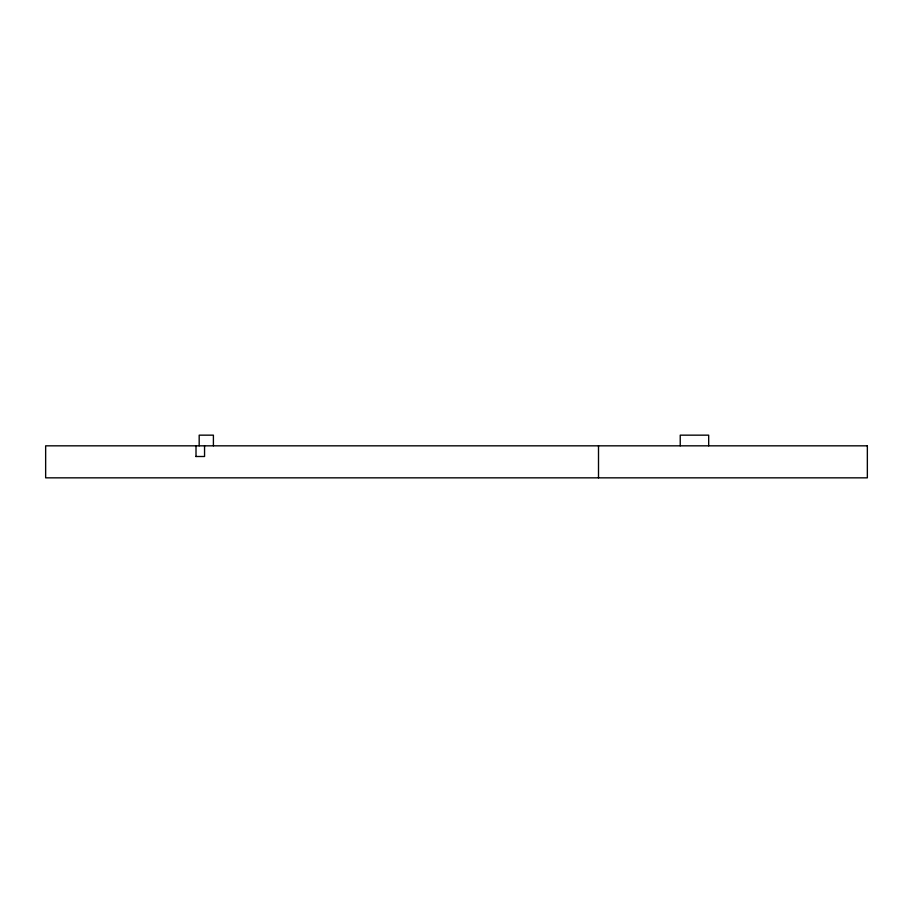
<?xml version="1.0" encoding="UTF-8"?>
<svg xmlns="http://www.w3.org/2000/svg" width="913" height="913" viewBox="0 0 913 913"><rect width="100%" height="100%" fill="white"/><g stroke="black" fill="none" stroke-linecap="round" stroke-linejoin="round"><path stroke-width="1.37" d="M195.759 456.5L204.558 456.5L204.558 445.829M708.682 445.829L708.682 435.159L680.231 435.159L680.231 445.829M598.506 445.829L598.506 477.841M213.402 445.829L213.402 435.159L199.182 435.159L199.182 445.829M196.01 445.829L196.01 456.5M867.35 445.829L45.65 445.829L45.65 477.841L867.35 477.841L867.35 445.829"/></g></svg>
